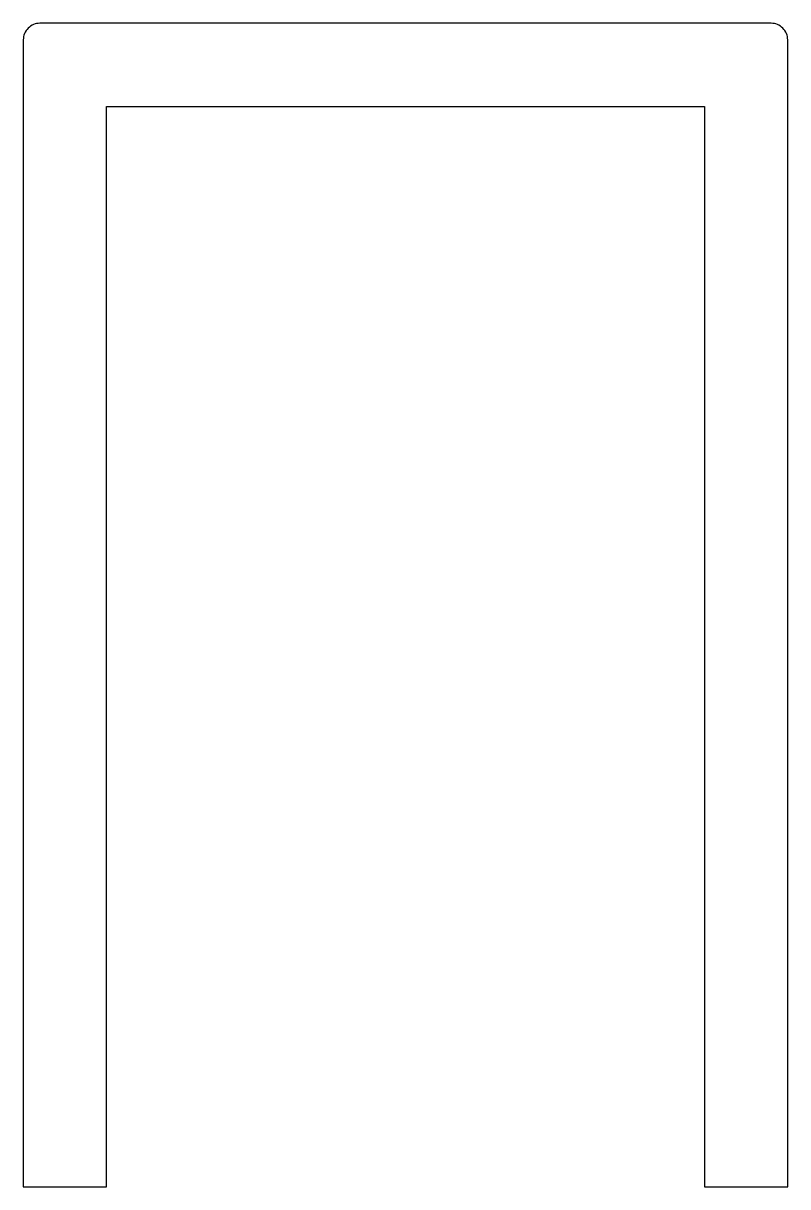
# Model space of a CAD drawing. Extents: x 988 to 1011, y 493 to 528.
import ezdxf

# ---------------------------------------------------------------- set-up
doc = ezdxf.new("R2010")
doc.units = 0
doc.layers.get('0').update_dxf_attribs({"linetype": 'CONTINUOUS'})

msp = doc.modelspace()

# ---------------------------------------------------------------- linework, layer by layer
at = {"color": 7, "linetype": 'CONTINUOUS'}
msp.add_lwpolyline([(988.494, 528.035, 0.414214), (987.994, 527.535), (987.994, 493.035), (990.494, 493.035), (990.494, 525.535), (1008.494, 525.535), (1008.494, 493.035), (1010.994, 493.035), (1010.994, 527.535, 0.414214), (1010.494, 528.035)], format="xyb", close=True, dxfattribs=at)

doc.saveas('drawing.dxf')
